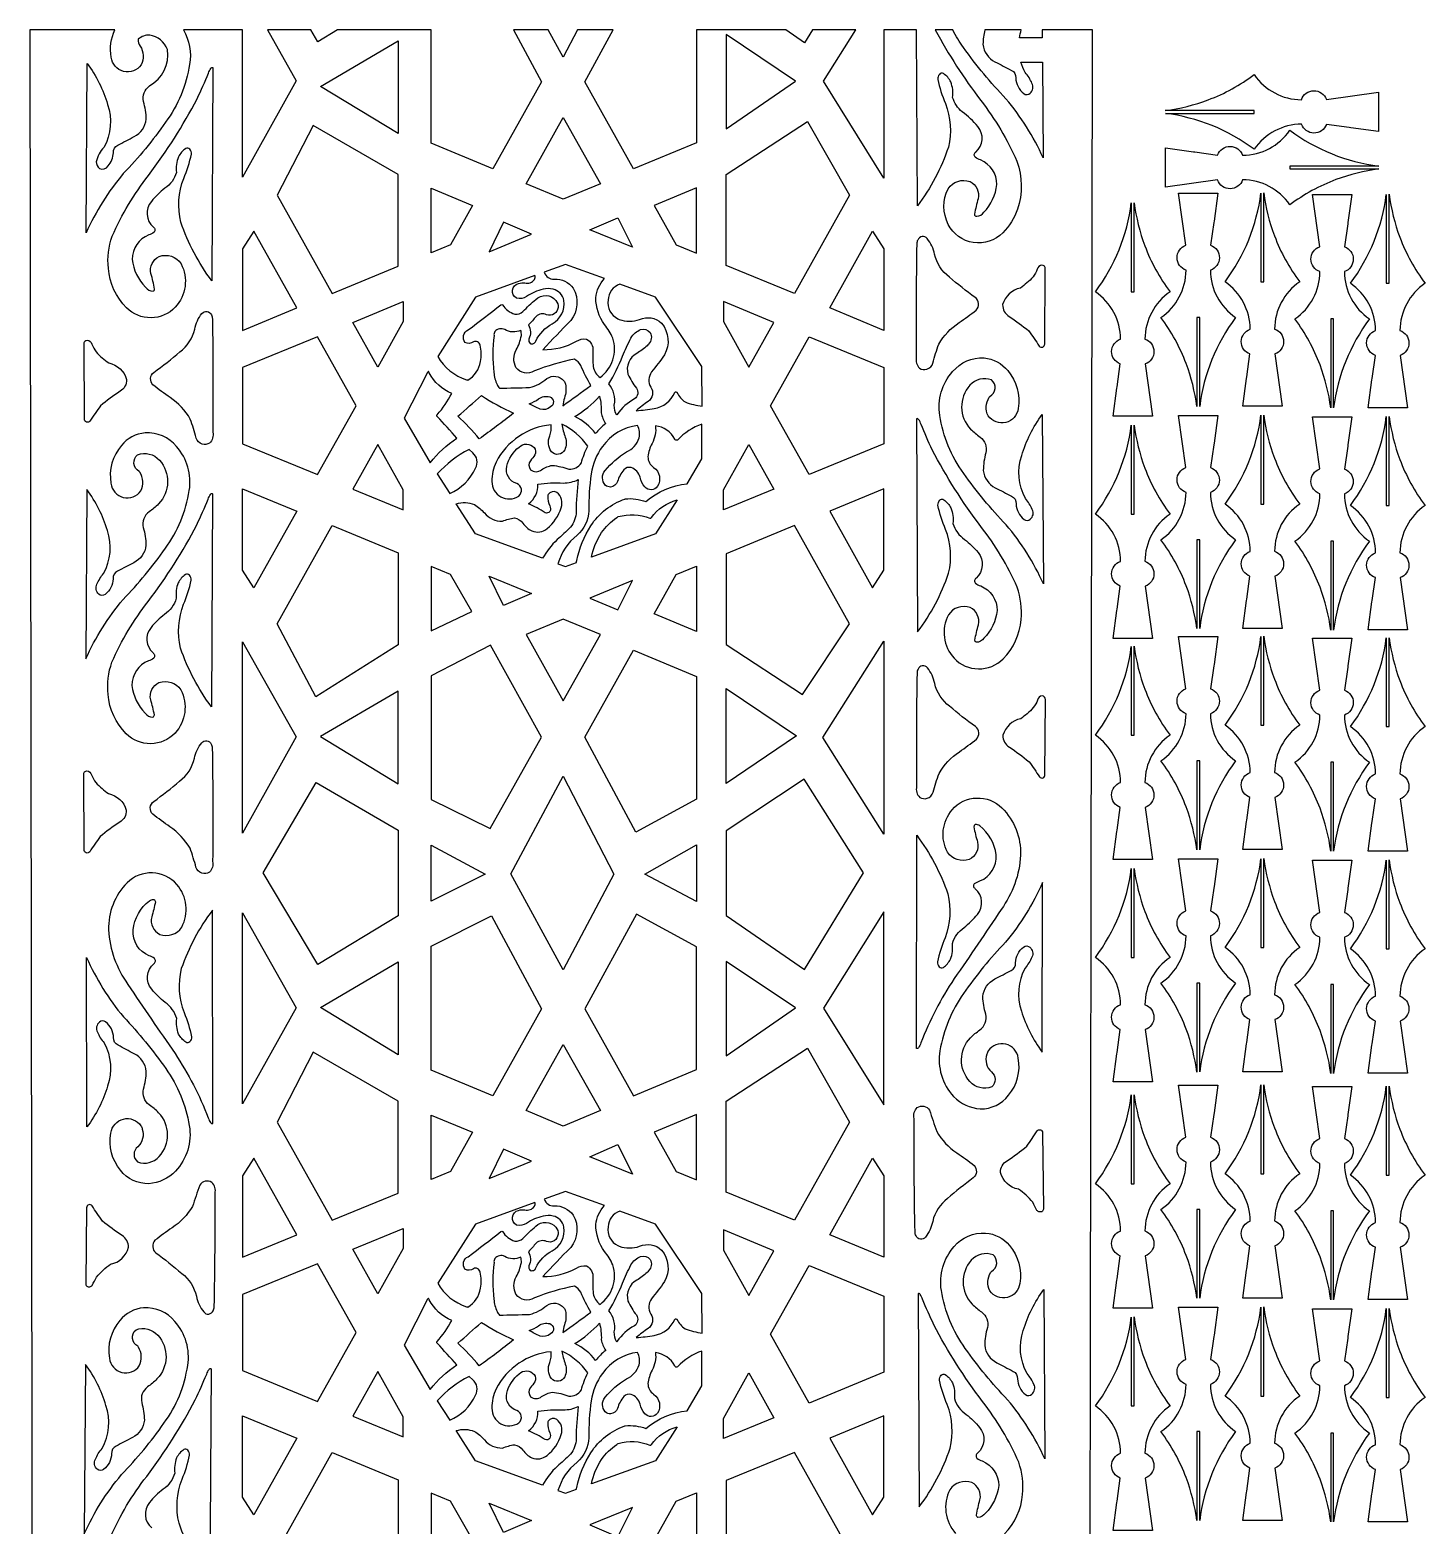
# Model space of a CAD drawing. Header units: millimetres. Extents: x 2169 to 3148, y 1440 to 3435.
# Drawn here: x 2169 to 3148, y 2385 to 3435 of the extents above; entities that cross this region are included whole.
import ezdxf

# ---------------------------------------------------------------- set-up
doc = ezdxf.new("R2010")
doc.units = ezdxf.units.MM
doc.layers.add('Default', color=70, linetype='Continuous')

msp = doc.modelspace()

# ---------------------------------------------------------------- linework, layer by layer
at = {"layer": 'Default'}
for points in [[(2911.7, 1440.6), (2914.8, 3434.6), (2879.5, 3434.6), (2879.5, 3429), (2863.5, 3429, -0.038137), (2864.8, 3434.6), (2839.2, 3434.6, 0.051937), (2837.9, 3424.5, 0.255589), (2846.3, 3412.2, -0.006267), (2857.8, 3406.2, -0.333186), (2860.9, 3400.9, 0.216277), (2866.5, 3389.9, 0.361529), (2871, 3390.2, 0.353881), (2872.3, 3397.1, 0.082113), (2867.5, 3404.7, -0.052415), (2864.5, 3412), (2879.7, 3412), (2880.1, 3344.8, 0.068438), (2854, 3386.3, -0.038835), (2824.2, 3422.3, -0.038616), (2816.7, 3434.6), (2804.4, 3434.6, 0.038568), (2836.3, 3385.1, -0.062275), (2861.7, 3342.4, -0.167594), (2862.1, 3308.7, -0.105267), (2851.8, 3292.1, -0.510988), (2813.5, 3298.1, -0.238502), (2813.4, 3323.1, -0.341045), (2828.8, 3328.2, -0.350829), (2834.5, 3316.1, 0.027776), (2832, 3305.3, 0.583583), (2833.6, 3303.8, 0.222763), (2838.4, 3306.6, 0.166916), (2847.7, 3326, 0.30209), (2836.2, 3343.3, -0.077861), (2832.4, 3345.2, -0.433271), (2832.8, 3348.8, 0.410266), (2834.3, 3366.8, 0.064395), (2823.4, 3377, -0.154489), (2816.6, 3387.2, 0.124595), (2815.3, 3398.1, 0.126453), (2810.2, 3403.9, 0.346809), (2807.3, 3403.4, 0.189517), (2806.2, 3399.9, 0.051417), (2811.5, 3383, -0.152063), (2813.6, 3352.2, -0.07905), (2791.9, 3311), (2791.2, 3434.6), (2768.4, 3434.6), (2768.4, 3330.6), (2725.9, 3398.5), (2748.6, 3434.6), (2718.2, 3434.6), (2712.7, 3425.5), (2699.6, 3434.6), (2636.8, 3434.6), (2636.8, 3355.4), (2592.7, 3337.1), (2558.5, 3398.1), (2578.4, 3434.6), (2553.4, 3434.6), (2543.3, 3415.4), (2532.8, 3434.6), (2508.4, 3434.6), (2528.1, 3398.1), (2493.9, 3337.1), (2450.6, 3355.1), (2450.6, 3434.6), (2384.9, 3434.6), (2371.1, 3426.2), (2366, 3434.6), (2335.6, 3434.6), (2355.8, 3398.8), (2318.2, 3331.2), (2318.2, 3434.6), (2276.7, 3434.6, -0.176148), (2281, 3410.4, -0.121623), (2264.2, 3369.8, -0.038835), (2234.5, 3333.7, 0.068438), (2208.4, 3292.2), (2209.1, 3411.1, -0.086345), (2223.5, 3382.3, -0.208904), (2220.9, 3352.1, 0.147121), (2215.5, 3342.1, 0.237521), (2217.8, 3337.3, 0.396914), (2223.8, 3339.1, 0.17825), (2227.5, 3348.4, -0.333186), (2230.7, 3353.6, -0.006267), (2242.1, 3359.7, 0.255589), (2250.6, 3371.9, 0.063831), (2248.7, 3384.3, -0.299751), (2252.8, 3395.3, 0.312236), (2265.5, 3420.8, 0.261703), (2253, 3431, 0.196462), (2245, 3428, 0.23928), (2246.3, 3423.2, -0.265065), (2247, 3410.1, -0.690477), (2226, 3415.4, -0.1573), (2228.6, 3434.6), (2168.9, 3434.6), (2171.8, 1440.6)], [(2853, 2378.8, 0.174326), (2865.7, 2406.5, 0.109576), (2863, 2429.1, 0.062275), (2837.5, 2471.8, -0.041735), (2803.4, 2525.6, -0.014891), (2795.5, 2543.5, 0.086617), (2793.8, 2546.9, 0.424926), (2792.3, 2547.4), (2793.1, 2397.7, 0.07905), (2814.8, 2438.9, 0.152063), (2812.8, 2469.7, -0.051417), (2807.4, 2486.7, -0.189517), (2808.6, 2490.2, -0.346809), (2811.4, 2490.6, -0.126453), (2816.5, 2484.8, -0.124595), (2817.8, 2473.9, 0.172423), (2826.1, 2462.7, -0.054769), (2835.5, 2453.5, -0.410266), (2834.1, 2435.5, 0.433271), (2833.6, 2431.9, 0.077861), (2837.4, 2430, -0.30209), (2849, 2412.8, -0.166916), (2839.6, 2393.3, -0.240467), (2834.3, 2390.4, -0.249398), (2833.3, 2392, -0.027776), (2835.8, 2402.8, 0.350829), (2830, 2414.9, 0.341045), (2814.7, 2409.8, 0.314169), (2818.7, 2379.2, 0.418503)], [(2225.4, 2376.5, -0.062275), (2250.9, 2419.2, 0.041735), (2285, 2473, 0.014891), (2293, 2490.9, -0.086617), (2294.7, 2494.3, -0.424926), (2296.1, 2494.8), (2295.3, 2345.2, -0.07905), (2273.6, 2386.3, -0.152063), (2275.7, 2417.2, 0.051417), (2281, 2434.1, 0.189517), (2279.8, 2437.6, 0.346809), (2277, 2438, 0.126453), (2271.9, 2432.2, 0.124595), (2270.6, 2421.4, -0.172423), (2262.4, 2410.1, 0.054769), (2252.9, 2400.9, 0.410266), (2254.4, 2383, -0.433271)]]:
    msp.add_lwpolyline(points, format="xyb", dxfattribs=at)
for points in [[(2427.5, 3426.9), (2427.5, 3361.8), (2372.9, 3394.9)], [(2657.6, 3431.4), (2657.6, 3365.1), (2706.4, 3398.6)], [(2543.3, 3315.8), (2517.2, 3326.6), (2543.3, 3373), (2569.4, 3326.6)], [(2657.6, 3269.3), (2657.6, 3333.1), (2714.7, 3370.4), (2744.2, 3318.6), (2705.6, 3249.6)], [(2427.5, 3333.2), (2367.8, 3367.6), (2342.4, 3318.6), (2381.1, 3249.6), (2427.5, 3268.7)], [(2450.6, 3278.2), (2450.6, 3323.5), (2479.6, 3311.4), (2464.1, 3283.8)], [(2636.8, 3323.8), (2607.1, 3311.4), (2622.5, 3283.8), (2636.8, 3277.9)], [(2501.3, 3299.6), (2491.3, 3278.9), (2521.1, 3291.1)], [(2581.7, 3302.7), (2591.8, 3282.1), (2561.9, 3294.3)], [(2318.2, 3280.9), (2318.2, 3223.7), (2356.4, 3239.4), (2326.2, 3293.2)], [(2768.4, 3280.9), (2768.4, 3223.7), (2730.3, 3239.4), (2760.4, 3293.2)], [(2430.9, 3229.8), (2413.1, 3197.9), (2395.5, 3229.3), (2430.9, 3243.9)], [(2655.7, 3229.8), (2673.6, 3197.9), (2691.2, 3229.3), (2655.7, 3243.9)], [(2318.2, 3170.7), (2318.2, 3144), (2370.7, 3122.4), (2397.9, 3170.7), (2370.7, 3219.1), (2318.2, 3197.5)], [(2768.4, 3170.7), (2768.4, 3144), (2715.9, 3122.4), (2688.8, 3170.7), (2715.9, 3219.1), (2768.4, 3197.5)], [(2430.9, 3111.7), (2413.1, 3143.6), (2395.5, 3112.2), (2430.9, 3097.6)], [(2655.7, 3111.7), (2673.6, 3143.6), (2691.2, 3112.2), (2655.7, 3097.6)], [(2318.2, 3055.3), (2318.2, 3112.5), (2356.4, 3096.8), (2326.2, 3042.9)], [(2768.4, 3055.3), (2768.4, 3112.5), (2730.3, 3096.8), (2760.4, 3042.9)], [(2427.5, 3067.5), (2427.5, 3002.9), (2369.6, 2966.5), (2342.4, 3017.6), (2381.1, 3086.6)], [(2657.6, 3066.8), (2657.6, 3003.1), (2711.2, 2968.1), (2744.2, 3017.6), (2705.6, 3086.6)], [(2450.6, 3057.9), (2450.6, 3012.7), (2479.2, 3026.3), (2464.1, 3052.4)], [(2636.8, 3058.2), (2636.8, 3012.4), (2607.1, 3024.7), (2622.5, 3052.4)], [(2501.3, 3030.5), (2491.3, 3051.2), (2521.1, 3038.9)], [(2581.7, 3027.4), (2591.8, 3048), (2561.9, 3035.8)], [(2543.3, 3020.9), (2517.2, 3010.1), (2543.3, 2963.6), (2569.4, 3010.1)], [(2355.8, 2938.3), (2318.2, 2870.8), (2318.2, 3005)], [(2450.6, 2981.2), (2450.6, 2894.3), (2492.1, 2873.9), (2528.1, 2938.1), (2492.3, 3002.8)], [(2725.5, 2937.9), (2768.4, 3005.6), (2768.4, 2870.1)], [(2636.8, 2980.8), (2636.8, 2894.5), (2594.2, 2871.4), (2558.5, 2938.1), (2592.7, 2999.1)], [(2427.5, 2970.5), (2372.9, 2938.5), (2427.5, 2905.4)], [(2657.6, 2972.2), (2706.9, 2939), (2657.6, 2905.7)], [(2506.4, 2842.2), (2543.3, 2910.7), (2578.8, 2841.9), (2543.3, 2774.8)], [(2657.6, 2872.3), (2657.6, 2812.9), (2712.7, 2774.9), (2754.1, 2842.8), (2712.4, 2908.6)], [(2427.5, 2872.8), (2427.5, 2812.7), (2371.1, 2778.6), (2332.6, 2842.8), (2369.9, 2906.4)], [(2450.6, 2862.4), (2488.5, 2842), (2450.6, 2823)], [(2636.8, 2862.6), (2636.8, 2822.7), (2600.5, 2842)], [(2355.8, 2748.1), (2318.2, 2680.6), (2318.2, 2814.8)], [(2636.8, 2791), (2594.6, 2813.8), (2558.5, 2747.4), (2592.7, 2686.4), (2636.8, 2704.7)], [(2725.9, 2747.8), (2768.4, 2679.9), (2768.4, 2815.4)], [(2450.6, 2791.3), (2492.9, 2812.8), (2528.1, 2747.5), (2493.9, 2686.4), (2450.6, 2704.4)], [(2427.5, 2780.3), (2427.5, 2715.2), (2372.9, 2748.3)], [(2657.6, 2780.7), (2657.6, 2714.5), (2706.4, 2748)], [(2543.3, 2665.1), (2517.2, 2676), (2543.3, 2722.4), (2569.4, 2676)], [(2657.6, 2618.7), (2657.6, 2682.5), (2714.7, 2719.8), (2744.2, 2667.9), (2705.6, 2599)], [(2427.5, 2682.6), (2367.8, 2717), (2342.4, 2667.9), (2381.1, 2599), (2427.5, 2618)], [(2450.6, 2627.6), (2450.6, 2672.8), (2479.6, 2660.8), (2464.1, 2633.2)], [(2636.8, 2673.2), (2607.1, 2660.8), (2622.5, 2633.2), (2636.8, 2627.3)], [(2501.3, 2648.9), (2491.3, 2628.3), (2521.1, 2640.5)], [(2581.7, 2652.1), (2591.8, 2631.4), (2561.9, 2643.6)], [(2318.2, 2630.2), (2318.2, 2573), (2356.4, 2588.8), (2326.2, 2642.6)], [(2768.4, 2630.2), (2768.4, 2573), (2730.3, 2588.8), (2760.4, 2642.6)], [(2430.9, 2579.2), (2413.1, 2547.3), (2395.5, 2578.7), (2430.9, 2593.3)], [(2655.7, 2578.1), (2673.6, 2546.2), (2691.2, 2577.6), (2655.7, 2592.2)], [(2318.2, 2520.1), (2318.2, 2493.4), (2370.7, 2471.7), (2397.9, 2520.1), (2370.7, 2568.4), (2318.2, 2546.8)], [(2768.4, 2519), (2768.4, 2492.3), (2715.9, 2470.6), (2688.8, 2519), (2715.9, 2567.3), (2768.4, 2545.7)], [(2430.9, 2461), (2413.1, 2492.9), (2395.5, 2461.5), (2430.9, 2446.9)], [(2655.7, 2459.9), (2673.6, 2491.8), (2691.2, 2460.4), (2655.7, 2445.8)], [(2318.2, 2404.7), (2318.2, 2461.8), (2356.4, 2446.1), (2326.2, 2392.3)], [(2768.4, 2404.7), (2768.4, 2461.8), (2730.3, 2446.1), (2760.4, 2392.3)], [(2427.5, 2416.8), (2427.5, 2352.3), (2369.6, 2315.8), (2342.4, 2367), (2381.1, 2435.9)], [(2657.6, 2416.2), (2657.6, 2352.5), (2711.2, 2317.5), (2744.2, 2367), (2705.6, 2435.9)], [(2450.6, 2407.3), (2450.6, 2362.1), (2479.2, 2375.6), (2464.1, 2401.7)], [(2636.8, 2407.6), (2636.8, 2361.7), (2607.1, 2374.1), (2622.5, 2401.7)], [(2501.3, 2379.9), (2491.3, 2400.5), (2521.1, 2388.3)], [(2581.7, 2376.7), (2591.8, 2397.4), (2561.9, 2385.2)]]:
    msp.add_lwpolyline(points, close=True, dxfattribs=at)
for points in [[(2273.2, 3345.5, 0.124595), (2271.8, 3334.6, -0.172423), (2263.6, 3323.4, 0.054769), (2254.2, 3314.2, 0.410266), (2255.6, 3296.2, -0.433271), (2256.1, 3292.6, -0.077861), (2252.3, 3290.7, 0.30209), (2240.7, 3273.5, 0.166916), (2250.1, 3254, 0.240467), (2255.4, 3251.1, 0.249398), (2256.4, 3252.7, 0.027776), (2253.9, 3263.5, -0.350829), (2259.7, 3275.6, -0.341045), (2275, 3270.5, -0.314169), (2271, 3239.9, -0.418503), (2236.7, 3239.5, -0.174326), (2224, 3267.2, -0.109576), (2226.7, 3289.8, -0.062275), (2252.2, 3332.5, 0.041735), (2286.3, 3386.3, 0.014891), (2294.2, 3404.2, -0.086617), (2295.9, 3407.6, -0.424926), (2297.4, 3408.1), (2296.6, 3258.5, -0.07905), (2274.9, 3299.6, -0.152063), (2276.9, 3330.4, 0.051417), (2282.3, 3347.4, 0.189517), (2281.1, 3350.9, 0.346809), (2278.3, 3351.3, 0.126453)], [(2965.8, 3378, 0.056763), (2996, 3385.5, 0.069714), (3028.3, 3403.2, 0.247243), (3061.4, 3385.6, -0.716421), (3078.9, 3385.7), (3115.6, 3390.9), (3115.6, 3363.2), (3096, 3365.9), (3095, 3366), (3078.9, 3368.3, -0.706462), (3061.5, 3368.4, 0.248623), (3028.3, 3350.8, 0.128873), (2965.9, 3376), (3028.3, 3376), (3028.3, 3378), (2965.8, 3378)], [(3115.7, 3337, 0.056763), (3085.6, 3329.5, 0.069714), (3053.3, 3311.8, 0.247243), (3020.1, 3329.4, -0.716421), (3002.6, 3329.3), (2966, 3324.1), (2966, 3351.8), (2985.6, 3349.1), (2986.6, 3349), (3002.6, 3346.7, -0.706462), (3020.1, 3346.6, 0.248623), (3053.3, 3364.2, 0.128873), (3115.7, 3339), (3053.3, 3339), (3053.3, 3337), (3115.7, 3337)], [(2988, 3170.3, 0.056763), (2980.5, 3200.4, 0.069714), (2962.8, 3232.7, 0.247243), (2980.4, 3265.9, -0.716421), (2980.3, 3283.4), (2975.1, 3320), (3002.8, 3320), (3000.1, 3300.4), (3000, 3299.4), (2997.7, 3283.4, -0.706462), (2997.6, 3265.9, 0.248623), (3015.2, 3232.7, 0.128873), (2990, 3170.3), (2990, 3232.7), (2988, 3232.7), (2988, 3170.3)], [(3035, 3320.2, 0.056763), (3042.5, 3290, 0.069714), (3060.2, 3257.7, 0.247243), (3042.6, 3224.6, -0.716421), (3042.7, 3207.1), (3047.9, 3170.4), (3020.2, 3170.4), (3022.9, 3190), (3023, 3191), (3025.3, 3207.1, -0.706462), (3025.4, 3224.5, 0.248623), (3007.8, 3257.7, 0.128873), (3033, 3320.1), (3033, 3257.7), (3035, 3257.7), (3035, 3320.2)], [(3082, 3169.3, 0.056763), (3074.5, 3199.4, 0.069714), (3056.8, 3231.7, 0.247243), (3074.4, 3264.9, -0.716421), (3074.3, 3282.4), (3069.1, 3319), (3096.8, 3319), (3094.1, 3299.4), (3094, 3298.4), (3091.7, 3282.4, -0.706462), (3091.6, 3264.9, 0.248623), (3109.2, 3231.7, 0.128873), (3084, 3169.3), (3084, 3231.7), (3082, 3231.7), (3082, 3169.3)], [(3123, 3319.2, 0.056763), (3130.5, 3289, 0.069714), (3148.2, 3256.7, 0.247243), (3130.6, 3223.6, -0.716421), (3130.7, 3206.1), (3135.9, 3169.4), (3108.2, 3169.4), (3110.9, 3189), (3111, 3190), (3113.3, 3206.1, -0.706462), (3113.4, 3223.5, 0.248623), (3095.8, 3256.7, 0.128873), (3121, 3319.1), (3121, 3256.7), (3123, 3256.7), (3123, 3319.2)], [(2944, 3313.2, 0.056763), (2951.5, 3283, 0.069714), (2969.2, 3250.7, 0.247243), (2951.6, 3217.6, -0.716421), (2951.7, 3200.1), (2956.9, 3163.4), (2929.2, 3163.4), (2931.9, 3183), (2932, 3184), (2934.3, 3200.1, -0.706462), (2934.4, 3217.5, 0.248623), (2916.8, 3250.7, 0.128873), (2942, 3313.1), (2942, 3250.7), (2944, 3250.7), (2944, 3313.2)], [(2798.5, 3196.4, 0.24666), (2802.8, 3200.7, -0.027343), (2806.9, 3214, -0.115738), (2821.1, 3229.1, 0.015094), (2833.1, 3237.9, 0.448773), (2832.4, 3246.8, -0.020778), (2814.3, 3261.1, -0.175205), (2803.9, 3277.1, 0.124943), (2798.8, 3288.1, 0.5741), (2792.1, 3287.1, 0.122783), (2791.4, 3284.5, 0.006777), (2791.1, 3204.8, 0.263913), (2793.4, 3197.1, 0.217884)], [(2544.9, 3269.9), (2530, 3264.5, 0.374449), (2537, 3259.7, -0.256515), (2550.3, 3253.2, -0.308165), (2548.5, 3230.6, 0.007627), (2529, 3210.1, 0.130802), (2552.5, 3216, -0.19928), (2559.7, 3217.5, -0.307239), (2564.1, 3209.3, 0.042642), (2564.3, 3198.2, 0.180927), (2569.1, 3190.6, 0.319504), (2578.1, 3218.3, 0.054033), (2572.3, 3227.7, -0.166081), (2566.2, 3246.6, -0.169094), (2572.2, 3260)], [(2879.3, 3269.5, 0.312864), (2876, 3266.6, -0.139682), (2868.7, 3257, -0.018911), (2864.2, 3253.4, 0.280916), (2851.7, 3241.8, 0.274982), (2856.3, 3233.4, -0.025719), (2870, 3223.3, -0.01279), (2877.4, 3212.6, 0.748308), (2881.2, 3214.1), (2881.6, 3266.9, 0.399768)], [(2455.2, 3205.4, 0.191192), (2475.4, 3189, 0.005248), (2476.3, 3188.7, 0.227781), (2485.2, 3201.8, 0.101613), (2484.9, 3213.3, 0.518279), (2480.3, 3215.6, -0.289941), (2474.3, 3215.2, -0.471569), (2476.6, 3224, 0.003928), (2499.5, 3241.7, -0.388198), (2500.7, 3241.6, 0.184808), (2509.3, 3235.1, 0.215902), (2515, 3236.9, -0.027099), (2524, 3245.4, -0.434971), (2538.1, 3244.7, -0.432111), (2537, 3235.2, -0.239954), (2531.6, 3234.7, 0.305245), (2524.3, 3233.5, -0.004872), (2518.9, 3227.5, -0.247573), (2519.2, 3217.6, 0.257412), (2520, 3214.5, 0.440874), (2524.1, 3216.2, -0.161643), (2535.6, 3228.3, 0.313158), (2543.7, 3244.7, 0.315774), (2536.1, 3252.5, 0.132981), (2529.1, 3252.5, 0.098884), (2517.6, 3247.5, -0.214489), (2510.4, 3246.3, -0.680386), (2511.9, 3256.6, -0.12562), (2516.4, 3257, 0.329253), (2523, 3259.4, 0.195203), (2523.4, 3262.1), (2481.6, 3246.9)], [(2640.9, 3170.4), (2640.6, 3198.2), (2608.1, 3246.9), (2583.1, 3256, 0.320336), (2574.8, 3245, 0.331969), (2581.7, 3231.8, 0.014567), (2582.6, 3231.3, 0.163555), (2596.9, 3231.3, -0.301709), (2612.3, 3228.8, -0.313436), (2614.3, 3206.5, -0.020953), (2605.3, 3194.5, 0.307944), (2604.8, 3183.8, -0.400323), (2602.9, 3173.7, 0.039296), (2594.5, 3167.3, 0.02405), (2607.2, 3168.8, 0.259406), (2621.5, 3180.1, -0.587979), (2623.1, 3180.1, 0.111986), (2628.8, 3173.4, 0.056208)], [(2289.9, 3143.8, -0.24666), (2285.7, 3148.1, 0.027343), (2281.5, 3161.4, 0.115738), (2267.4, 3176.5, -0.015094), (2255.3, 3185.4, -0.448773), (2256, 3194.2, 0.020778), (2274.2, 3208.5, 0.175205), (2284.6, 3224.5, -0.124943), (2289.7, 3235.5, -0.5741), (2296.3, 3234.5, -0.122783), (2297, 3231.9, -0.006777), (2297.3, 3152.2, -0.263913), (2295, 3144.5, -0.217884)], [(2498.5, 3183.1, -0.002135), (2519.7, 3183.5, 0.11238), (2531.8, 3189.8, -0.396764), (2543.8, 3188.2, -0.112924), (2544.8, 3185.9, -0.144638), (2544.1, 3176.2, 0.024127), (2542.9, 3170.8, 0.008608), (2562.6, 3185, -0.040978), (2555.7, 3199, 0.119194), (2551.1, 3203.5, 0.043721), (2523, 3195.2, -0.406382), (2510.1, 3197.6, -0.254662), (2510.3, 3209.9, 0.074005), (2513.9, 3220, 0.078937), (2513.5, 3223.7, -0.239674), (2502.2, 3224.2, 0.346212), (2495.3, 3222.8, 0.166462), (2494.7, 3220, 0.060766), (2494.6, 3194.1, 0.090993), (2496.9, 3185.6), (2496.9, 3185.6, 0.070578)], [(2575.2, 3186.1, 0.054461), (2584.8, 3205.5, -0.017492), (2590.8, 3218.3, -0.170857), (2597.6, 3224.2, -0.30963), (2604.3, 3222.1, -0.325592), (2603.2, 3214.1, -0.038721), (2602.2, 3212.9, -0.044167), (2594.9, 3207.5, 0.353711), (2588.7, 3192.9, 0.066387), (2594.6, 3183.2, -0.411746), (2593.3, 3175.5, 0.121544), (2581.2, 3164.7), (2581.2, 3164.7), (2580.9, 3164.1, -0.143735), (2579.1, 3171.2, 0.23007)], [(2209.1, 3216.9, -0.312864), (2212.4, 3214, 0.139682), (2219.7, 3204.4, 0.018911), (2224.3, 3200.8, -0.280916), (2236.8, 3189.2, -0.274982), (2232.2, 3180.9, 0.025719), (2218.4, 3170.7, 0.01279), (2211.1, 3160, -0.748308), (2207.2, 3161.5), (2206.9, 3214.3, -0.399768)], [(2871.1, 3091.1, 0.353881), (2872.5, 3098, 0.082113), (2867.7, 3105.6, -0.208904), (2865.1, 3135.8, -0.086345), (2879.5, 3164.6), (2880.3, 3045.8, 0.068438), (2854.2, 3087.2, -0.038835), (2824.4, 3123.3, -0.121623), (2807.6, 3163.9, -0.22635), (2816.6, 3194.7, -0.242341), (2838.7, 3204.3, -0.208918), (2855.3, 3195.4, -0.224816), (2862.6, 3168.9, -0.688915), (2841.6, 3163.6, -0.265065), (2842.3, 3176.7, -0.015041), (2842.8, 3177.3, 0.529776), (2843.9, 3188.9, 0.308634), (2828.7, 3185.1, 0.394552), (2829.2, 3154.4, 0.040002), (2835.9, 3148.8, -0.299751), (2839.9, 3137.8, 0.063831), (2838.1, 3125.4, 0.255589), (2846.5, 3113.2, -0.006267), (2857.9, 3107.2, -0.333186), (2861.1, 3101.9, 0.216277), (2866.7, 3090.9, 0.361529)], [(2448.6, 3195.1), (2448.1, 3194.2), (2431.6, 3162), (2449.9, 3130.8, -0.07883), (2468.6, 3148, 0.009925), (2454.8, 3163.2, -0.426734), (2454.8, 3164.5, 0.065646), (2465, 3179.4, -0.17501), (2449.2, 3193.8), (2449.2, 3193.8, -0.010745)], [(2508.4, 3165.6, -0.015325), (2484.3, 3147.5, 0.04614), (2469.2, 3163.4, 0.005713), (2485.9, 3177.9, 0.038778)], [(2519.4, 3172.2, 0.082143), (2526, 3175.6, -0.235479), (2533.8, 3177, -0.640175), (2534.4, 3169.9, -0.234123), (2527, 3168.3, -0.021157)], [(2566, 3151.2, 0.129064), (2551.3, 3163.1, 0.074171), (2568.7, 3177.4, -0.070702), (2570, 3165.9, 0.113861), (2573.1, 3158.2, 0.063971), (2566, 3151.3), (2566, 3151.3)], [(2815.4, 3099, -0.124595), (2816.8, 3088.2, 0.172423), (2825, 3076.9, -0.054769), (2834.4, 3067.8, -0.410266), (2833, 3049.8, 0.433271), (2832.6, 3046.1, 0.077861), (2836.3, 3044.3, -0.30209), (2847.9, 3027, -0.166916), (2838.5, 3007.5, -0.240467), (2833.2, 3004.7, -0.249398), (2832.2, 3006.2, -0.027776), (2834.7, 3017, 0.350829), (2828.9, 3029.1, 0.341045), (2813.6, 3024, 0.314169), (2817.6, 2993.5, 0.418503), (2852, 2993, 0.174326), (2864.7, 3020.7, 0.109576), (2861.9, 3043.3, 0.062275), (2836.4, 3086, -0.041735), (2802.3, 3139.8, -0.014891), (2794.4, 3157.7, 0.086617), (2792.7, 3161.1, 0.424926), (2791.2, 3161.6), (2792, 3012, 0.07905), (2813.8, 3053.2, 0.152063), (2811.7, 3084, -0.051417), (2806.3, 3100.9, -0.189517), (2807.5, 3104.4, -0.346809), (2810.4, 3104.8, -0.126453)], [(2988, 3014.3, 0.056763), (2980.5, 3044.4, 0.069714), (2962.8, 3076.7, 0.247243), (2980.4, 3109.9, -0.716421), (2980.3, 3127.4), (2975.1, 3164), (3002.8, 3164), (3000.1, 3144.4), (3000, 3143.4), (2997.7, 3127.3, -0.706462), (2997.6, 3109.9, 0.248623), (3015.2, 3076.7, 0.128873), (2990, 3014.3), (2990, 3076.7), (2988, 3076.7), (2988, 3014.3)], [(3035, 3164.2, 0.056763), (3042.5, 3134, 0.069714), (3060.2, 3101.7, 0.247243), (3042.6, 3068.6, -0.716421), (3042.7, 3051.1), (3047.9, 3014.4), (3020.2, 3014.4), (3022.9, 3034), (3023, 3035), (3025.3, 3051.1, -0.706462), (3025.4, 3068.5, 0.248623), (3007.8, 3101.7, 0.128873), (3033, 3164.1), (3033, 3101.7), (3035, 3101.7), (3035, 3164.2)], [(3082, 3013.3, 0.056763), (3074.5, 3043.4, 0.069714), (3056.8, 3075.7, 0.247243), (3074.4, 3108.9, -0.716421), (3074.3, 3126.4), (3069.1, 3163), (3096.8, 3163), (3094.1, 3143.4), (3094, 3142.4), (3091.7, 3126.3, -0.706462), (3091.6, 3108.9, 0.248623), (3109.2, 3075.7, 0.128873), (3084, 3013.3), (3084, 3075.7), (3082, 3075.7), (3082, 3013.3)], [(3123, 3163.2, 0.056763), (3130.5, 3133, 0.069714), (3148.2, 3100.7, 0.247243), (3130.6, 3067.6, -0.716421), (3130.7, 3050.1), (3135.9, 3013.4), (3108.2, 3013.4), (3110.9, 3033), (3111, 3034), (3113.3, 3050.1, -0.706462), (3113.4, 3067.5, 0.248623), (3095.8, 3100.7, 0.128873), (3121, 3163.1), (3121, 3100.7), (3123, 3100.7), (3123, 3163.2)], [(2217.3, 3038.5, -0.353881), (2216, 3045.4, -0.082113), (2220.7, 3053, 0.208904), (2223.3, 3083.2, 0.086345), (2208.9, 3112), (2208.2, 2993.2, -0.068438), (2234.3, 3034.7, 0.038835), (2264, 3070.7, 0.121623), (2280.8, 3111.3, 0.22635), (2271.8, 3142.1, 0.242341), (2249.8, 3151.7, 0.208918), (2233.2, 3142.8, 0.224816), (2225.8, 3116.3, 0.688915), (2246.8, 3111, 0.265065), (2246.1, 3124.1, 0.015041), (2245.6, 3124.7, -0.529776), (2244.5, 3136.4, -0.308634), (2259.8, 3132.6, -0.394552), (2259.2, 3101.8, -0.040002), (2252.6, 3096.3, 0.299751), (2248.5, 3085.2, -0.063831), (2250.4, 3072.8, -0.255589), (2241.9, 3060.6, 0.006267), (2230.5, 3054.6, 0.333186), (2227.4, 3049.3, -0.216277), (2221.7, 3038.3, -0.361529)], [(2560.5, 3142.4, 0.119776), (2542.4, 3157.8, 0.045698), (2544.7, 3148.6, -0.192011), (2544.3, 3139.7, -0.524316), (2535, 3138.5, -0.261481), (2533.8, 3149.7, 0.130982), (2534.7, 3157.4, 0.254858), (2496.2, 3131.2, 0.110118), (2493.2, 3117.7, 0.610354), (2512.1, 3107.4, 0.572121), (2510.7, 3116.1, -0.391735), (2503.6, 3128.3, -0.157271), (2512.3, 3141.8, -0.427734), (2522.9, 3141.4, -0.320865), (2523.3, 3136.3, -0.060779), (2520.2, 3132.2, 0.322721), (2520.3, 3125.8), (2520.3, 3125.8, 0.355403), (2528.1, 3125.8, -0.113621), (2535.7, 3128.9, -0.056422), (2547.2, 3126.3, 0.27598), (2556, 3130.6, -0.051473)], [(2630.3, 3115.9), (2640.5, 3133.4), (2640.6, 3157.8, 0.125472), (2623.5, 3146.7, -0.534392), (2621.7, 3147.4, 0.235946), (2608, 3156.7, -0.161189), (2605.6, 3144.3, 0.093652), (2602.7, 3135, 0.24212), (2606.7, 3127.5, -0.407968), (2609.4, 3114.2, -0.48972), (2600.6, 3113.8, -0.137177), (2597.2, 3120.6, 0.259964), (2590.9, 3127.3, 0.294367), (2585.8, 3125.8, 0.115694), (2581.4, 3117.5, -0.260914), (2576.4, 3113.7, -0.193615), (2572.8, 3115, -0.35846), (2572.6, 3125.4, -0.078424), (2587.6, 3138.3, 0.227439), (2596.5, 3148.2, 0.180437), (2595.5, 3156.9, 0.218334), (2570.8, 3142.1, 0.128012), (2562.9, 3122.9, 0.039134), (2561.3, 3097, -0.192198), (2553, 3079.8, 0.160372), (2539.6, 3059.8), (2544.9, 3057.9), (2552.7, 3060.8, -0.083565), (2552.8, 3062.1, -0.090015), (2562.6, 3086.5, -0.164998), (2586.6, 3105.3, -0.062986), (2586.8, 3105.4, -0.112581), (2601.3, 3103.5, -0.157496)], [(2944, 3157.2, 0.056763), (2951.5, 3127, 0.069714), (2969.2, 3094.7, 0.247243), (2951.6, 3061.6, -0.716421), (2951.7, 3044.1), (2956.9, 3007.4), (2929.2, 3007.4), (2931.9, 3027), (2932, 3028), (2934.3, 3044.1, -0.706462), (2934.4, 3061.5, 0.248623), (2916.8, 3094.7, 0.128873), (2942, 3157.1), (2942, 3094.7), (2944, 3094.7), (2944, 3157.2)], [(2454.9, 3122.9), (2463.6, 3109.2, 0.190755), (2481.7, 3127, 0.360966), (2479.8, 3137.7), (2477.2, 3140, 0.094875)], [(2525.5, 3115.6, -0.055124), (2543.4, 3116.5, 0.108731), (2553.8, 3118.9, 0.025779), (2552.3, 3096.4, -0.178289), (2548.3, 3085.5), (2548.3, 3085.5, -0.035364), (2539, 3076.8, 0.078847), (2528.8, 3063.7), (2481.6, 3080.9), (2468.2, 3102, -0.17089), (2480.9, 3101.4, -0.07806), (2487.9, 3095.5, 0.234516), (2500.6, 3089.8, -0.056939), (2509.1, 3092, -0.1886), (2514.9, 3088.3, 0.121245), (2521.2, 3082.9, 0.281187), (2531.9, 3084.6, 0.151531), (2541.8, 3099.2, 0.331289), (2538.7, 3109.9, 0.401515), (2532.7, 3108.5, 0.107941), (2532.4, 3107.4, 0.119899), (2533.8, 3100.5, -0.230232), (2533.9, 3096.5, -0.337465), (2530.5, 3095.7, 0.046703), (2519, 3101.9, 0.244621)], [(2273, 3046.4, 0.124595), (2271.7, 3035.6, -0.172423), (2263.4, 3024.3, 0.054769), (2254, 3015.2, 0.410266), (2255.4, 2997.2, -0.433271), (2255.9, 2993.5, -0.077861), (2252.1, 2991.7, 0.30209), (2240.5, 2974.4, 0.166916), (2249.9, 2954.9, 0.240467), (2255.2, 2952.1, 0.249398), (2256.3, 2953.7, 0.027776), (2253.7, 2964.4, -0.350829), (2259.5, 2976.5, -0.341045), (2274.8, 2971.4, -0.314169), (2270.8, 2940.9, -0.418503), (2236.5, 2940.5, -0.174326), (2223.8, 2968.1, -0.109576), (2226.5, 2990.8, -0.062275), (2252, 3033.4, 0.041735), (2286.1, 3087.2, 0.014891), (2294, 3105.2, -0.086617), (2295.7, 3108.5, -0.424926), (2297.2, 3109), (2296.4, 2959.4, -0.07905), (2274.7, 3000.6, -0.152063), (2276.8, 3031.4, 0.051417), (2282.1, 3048.3, 0.189517), (2280.9, 3051.8, 0.346809), (2278.1, 3052.2, 0.126453)], [(2605.2, 3092.3, -0.172507), (2623.2, 3104.6), (2608.1, 3080.9), (2563, 3064.5, -0.094164), (2570.2, 3081.7), (2570.2, 3081.7, -0.087436), (2580.8, 3092.2), (2580.8, 3092.2, -0.071711), (2581.9, 3092.9, -0.166182), (2604.1, 3091.8, 0.382931)], [(2944, 3001.9, 0.056763), (2951.5, 2971.8, 0.069714), (2969.2, 2939.5, 0.247243), (2951.6, 2906.3, -0.716421), (2951.7, 2888.8), (2956.9, 2852.2), (2929.2, 2852.2), (2931.9, 2871.8), (2932, 2872.8), (2934.3, 2888.8, -0.706462), (2934.4, 2906.3, 0.248623), (2916.8, 2939.5, 0.128873), (2942, 3001.8), (2942, 2939.5), (2944, 2939.5), (2944, 3001.9)], [(2988, 2859, 0.056763), (2980.5, 2889.2, 0.069714), (2962.8, 2921.5, 0.247243), (2980.4, 2954.6, -0.716421), (2980.3, 2972.1), (2975.1, 3008.7), (3002.8, 3008.7), (3000.1, 2989.2), (3000, 2988.2), (2997.7, 2972.1, -0.706462), (2997.6, 2954.6, 0.248623), (3015.2, 2921.5, 0.128873), (2990, 2859.1), (2990, 2921.5), (2988, 2921.5), (2988, 2859)], [(3035, 3008.9, 0.056763), (3042.5, 2978.8, 0.069714), (3060.2, 2946.5, 0.247243), (3042.6, 2913.3, -0.716421), (3042.7, 2895.8), (3047.9, 2859.2), (3020.2, 2859.2), (3022.9, 2878.8), (3023, 2879.8), (3025.3, 2895.8, -0.706462), (3025.4, 2913.3, 0.248623), (3007.8, 2946.5, 0.128873), (3033, 3008.8), (3033, 2946.5), (3035, 2946.5), (3035, 3008.9)], [(3082, 2858, 0.056763), (3074.5, 2888.2, 0.069714), (3056.8, 2920.5, 0.247243), (3074.4, 2953.6, -0.716421), (3074.3, 2971.1), (3069.1, 3007.7), (3096.8, 3007.7), (3094.1, 2988.2), (3094, 2987.2), (3091.7, 2971.1, -0.706462), (3091.6, 2953.6, 0.248623), (3109.2, 2920.5, 0.128873), (3084, 2858.1), (3084, 2920.5), (3082, 2920.5), (3082, 2858)], [(3123, 3007.9, 0.056763), (3130.5, 2977.8, 0.069714), (3148.2, 2945.5, 0.247243), (3130.6, 2912.3, -0.716421), (3130.7, 2894.8), (3135.9, 2858.2), (3108.2, 2858.2), (3110.9, 2877.8), (3111, 2878.8), (3113.3, 2894.8, -0.706462), (3113.4, 2912.3, 0.248623), (3095.8, 2945.5, 0.128873), (3121, 3007.8), (3121, 2945.5), (3123, 2945.5), (3123, 3007.9)], [(2798.7, 2895.2, 0.24666), (2802.9, 2899.4, -0.027343), (2807.1, 2912.7, -0.115738), (2821.3, 2927.8, 0.015094), (2833.3, 2936.7, 0.448773), (2832.6, 2945.5, -0.020778), (2814.5, 2959.8, -0.175205), (2804, 2975.8, 0.124943), (2798.9, 2986.8, 0.5741), (2792.3, 2985.8, 0.122783), (2791.6, 2983.3, 0.006777), (2791.3, 2903.5, 0.263913), (2793.6, 2895.8, 0.217884)], [(2879.5, 2967.1, 0.312864), (2876.2, 2964.2, -0.139682), (2868.9, 2954.6, -0.018911), (2864.4, 2951, 0.280916), (2851.9, 2939.5, 0.274982), (2856.5, 2931.1, -0.025719), (2870.2, 2920.9, -0.01279), (2877.6, 2910.2, 0.748308), (2881.4, 2911.7), (2881.7, 2964.6, 0.399768)], [(2289.7, 2842.6, -0.24666), (2285.5, 2846.8, 0.027343), (2281.3, 2860.1, 0.115738), (2267.2, 2875.2, -0.015094), (2255.1, 2884.1, -0.448773), (2255.8, 2893, 0.020778), (2274, 2907.2, 0.175205), (2284.4, 2923.3, -0.124943), (2289.5, 2934.2, -0.5741), (2296.1, 2933.2, -0.122783), (2296.9, 2930.7, -0.006777), (2297.2, 2850.9, -0.263913), (2294.9, 2843.3, -0.217884)], [(2209, 2914.5, -0.312864), (2212.2, 2911.6, 0.139682), (2219.6, 2902.1, 0.018911), (2224.1, 2898.5, -0.280916), (2236.6, 2886.9, -0.274982), (2232, 2878.5, 0.025719), (2218.2, 2868.3, 0.01279), (2210.9, 2857.6, -0.748308), (2207, 2859.2), (2206.7, 2912, -0.399768)], [(2815.1, 2782.3, 0.124348), (2816.4, 2793.2, -0.171984), (2824.6, 2804.5, 0.053003), (2834, 2813.7, 0.410921), (2832.5, 2831.7, -0.433717), (2832, 2835.3, -0.077739), (2835.8, 2837.2, 0.322399), (2847.1, 2855.5, 0.197218), (2835.6, 2875.9, 0.160321), (2832.5, 2876.8, 0.249131), (2831.5, 2875.2, 0.027786), (2834.1, 2864.4, -0.350097), (2828.3, 2852.3, -0.341491), (2813, 2857.3, -0.306802), (2816.3, 2887.2, -0.432338), (2851.2, 2888.5, -0.206013), (2864.3, 2855.3, -0.144673), (2850.7, 2817.2, -0.003386), (2817.7, 2768.6, 0.053849), (2794.3, 2723.5, -0.086443), (2792.6, 2720.1, -0.424748), (2791.2, 2719.6), (2791.4, 2869.2, -0.079206), (2813.2, 2828.2, -0.152055), (2811.3, 2797.3, 0.051326), (2806, 2780.4, 0.172307), (2807.2, 2776.9, 0.346332), (2810.1, 2776.5, 0.126385)], [(2944, 2845.9, 0.056763), (2951.5, 2815.8, 0.069714), (2969.2, 2783.5, 0.247243), (2951.6, 2750.3, -0.716421), (2951.7, 2732.8), (2956.9, 2696.2), (2929.2, 2696.2), (2931.9, 2715.8), (2932, 2716.8), (2934.3, 2732.8, -0.706462), (2934.4, 2750.3, 0.248623), (2916.8, 2783.5, 0.128873), (2942, 2845.8), (2942, 2783.5), (2944, 2783.5), (2944, 2845.9)], [(2988, 2703, 0.056763), (2980.5, 2733.2, 0.069714), (2962.8, 2765.5, 0.247243), (2980.4, 2798.6, -0.716421), (2980.3, 2816.1), (2975.1, 2852.7), (3002.8, 2852.7), (3000.1, 2833.2), (3000, 2832.2), (2997.7, 2816.1, -0.706462), (2997.6, 2798.6, 0.248623), (3015.2, 2765.5, 0.128873), (2990, 2703.1), (2990, 2765.5), (2988, 2765.5), (2988, 2703)], [(3035, 2852.9, 0.056763), (3042.5, 2822.8, 0.069714), (3060.2, 2790.5, 0.247243), (3042.6, 2757.3, -0.716421), (3042.7, 2739.8), (3047.9, 2703.2), (3020.2, 2703.2), (3022.9, 2722.8), (3023, 2723.8), (3025.3, 2739.8, -0.706462), (3025.4, 2757.3, 0.248623), (3007.8, 2790.5, 0.128873), (3033, 2852.8), (3033, 2790.5), (3035, 2790.5), (3035, 2852.9)], [(3082, 2702, 0.056763), (3074.5, 2732.2, 0.069714), (3056.8, 2764.5, 0.247243), (3074.4, 2797.6, -0.716421), (3074.3, 2815.1), (3069.1, 2851.7), (3096.8, 2851.7), (3094.1, 2832.2), (3094, 2831.2), (3091.7, 2815.1, -0.706462), (3091.6, 2797.6, 0.248623), (3109.2, 2764.5, 0.128873), (3084, 2702.1), (3084, 2764.5), (3082, 2764.5), (3082, 2702)], [(3123, 2851.9, 0.056763), (3130.5, 2821.8, 0.069714), (3148.2, 2789.5, 0.247243), (3130.6, 2756.3, -0.716421), (3130.7, 2738.8), (3135.9, 2702.2), (3108.2, 2702.2), (3110.9, 2721.8), (3111, 2722.8), (3113.3, 2738.8, -0.706462), (3113.4, 2756.3, 0.248623), (3095.8, 2789.5, 0.128873), (3121, 2851.8), (3121, 2789.5), (3123, 2789.5), (3123, 2851.9)], [(2273.3, 2729.7, -0.124348), (2272, 2740.6, 0.171984), (2263.8, 2751.9, -0.053003), (2254.4, 2761.1, -0.410921), (2256, 2779.1, 0.433717), (2256.4, 2782.8, 0.077739), (2252.7, 2784.6, -0.322399), (2241.3, 2802.9, -0.197218), (2252.8, 2823.3, -0.160321), (2255.9, 2824.2, -0.249131), (2257, 2822.6, -0.027786), (2254.4, 2811.9, 0.350097), (2260.1, 2799.7, 0.341491), (2275.5, 2804.7, 0.306802), (2272.1, 2834.7, 0.432338), (2237.2, 2835.9, 0.206013), (2224.2, 2802.8, 0.144673), (2237.7, 2764.6, 0.003386), (2270.8, 2716, -0.053849), (2294.1, 2670.9, 0.086443), (2295.8, 2667.5, 0.424748), (2297.3, 2667), (2297.1, 2816.6, 0.079206), (2275.2, 2775.6, 0.152055), (2277.1, 2744.8, -0.051326), (2282.4, 2727.8, -0.172307), (2281.2, 2724.3, -0.346332), (2278.4, 2723.9, -0.126385)], [(2870.8, 2790.6, -0.357202), (2872.2, 2783.7, -0.082144), (2867.4, 2776, 0.20864), (2864.9, 2745.8, 0.086484), (2879.5, 2717.1), (2879.7, 2836, -0.068295), (2853.8, 2794.3, 0.038709), (2824.2, 2758.1, 0.11336), (2807.7, 2718, 0.233622), (2817.3, 2685.9, 0.183691), (2836, 2677.2, 0.239584), (2855.8, 2686.7, 0.230445), (2862.6, 2712.8, 0.690603), (2841.6, 2717.9, 0.088334), (2840.6, 2715.5, 0.299533), (2843.8, 2703.1, -0.475634), (2844, 2692.6, -0.308512), (2828.7, 2696.3, -0.394499), (2829.1, 2727.1, -0.039778), (2835.7, 2732.6, 0.299111), (2839.8, 2743.7, -0.063872), (2837.8, 2756, -0.25494), (2846.2, 2768.4, 0.006297), (2857.7, 2774.4, 0.332396), (2860.8, 2779.7, -0.216468), (2866.3, 2790.8, -0.361667)], [(2217.7, 2738, 0.357202), (2216.3, 2731.1, 0.082144), (2221, 2723.5, -0.20864), (2223.5, 2693.2, -0.086484), (2209, 2664.6), (2208.7, 2783.4, 0.068295), (2234.6, 2741.7, -0.038709), (2264.3, 2705.5, -0.11336), (2280.8, 2665.4, -0.233622), (2271.1, 2633.4, -0.183691), (2252.4, 2624.6, -0.239584), (2232.6, 2634.1, -0.230445), (2225.8, 2660.2, -0.690603), (2246.9, 2665.3, -0.088334), (2247.8, 2662.9, -0.299533), (2244.6, 2650.6, 0.475634), (2244.5, 2640, 0.308512), (2259.7, 2643.7, 0.394499), (2259.3, 2674.5, 0.039778), (2252.7, 2680, -0.299111), (2248.7, 2691.1, 0.063872), (2250.6, 2703.5, 0.25494), (2242.2, 2715.8, -0.006297), (2230.8, 2721.9, -0.332396), (2227.7, 2727.2, 0.216468), (2222.1, 2738.2, 0.361667)], [(2944, 2687.1, 0.056763), (2951.5, 2656.9, 0.069714), (2969.2, 2624.6, 0.247243), (2951.6, 2591.5, -0.716421), (2951.7, 2574), (2956.9, 2537.3), (2929.2, 2537.3), (2931.9, 2556.9), (2932, 2557.9), (2934.3, 2574, -0.706462), (2934.4, 2591.4, 0.248623), (2916.8, 2624.6, 0.128873), (2942, 2687), (2942, 2624.6), (2944, 2624.6), (2944, 2687.1)], [(2988, 2544.2, 0.056763), (2980.5, 2574.3, 0.069714), (2962.8, 2606.6, 0.247243), (2980.4, 2639.8, -0.716421), (2980.3, 2657.3), (2975.1, 2693.9), (3002.8, 2693.9), (3000.1, 2674.3), (3000, 2673.3), (2997.7, 2657.3, -0.706462), (2997.6, 2639.8, 0.248623), (3015.2, 2606.6, 0.128873), (2990, 2544.2), (2990, 2606.6), (2988, 2606.6), (2988, 2544.2)], [(3035, 2694.1, 0.056763), (3042.5, 2663.9, 0.069714), (3060.2, 2631.6, 0.247243), (3042.6, 2598.5, -0.716421), (3042.7, 2581), (3047.9, 2544.3), (3020.2, 2544.3), (3022.9, 2563.9), (3023, 2564.9), (3025.3, 2581, -0.706462), (3025.4, 2598.4, 0.248623), (3007.8, 2631.6, 0.128873), (3033, 2694), (3033, 2631.6), (3035, 2631.6), (3035, 2694.1)], [(3082, 2543.2, 0.056763), (3074.5, 2573.3, 0.069714), (3056.8, 2605.6, 0.247243), (3074.4, 2638.8, -0.716421), (3074.3, 2656.3), (3069.1, 2692.9), (3096.8, 2692.9), (3094.1, 2673.3), (3094, 2672.3), (3091.7, 2656.3, -0.706462), (3091.6, 2638.8, 0.248623), (3109.2, 2605.6, 0.128873), (3084, 2543.2), (3084, 2605.6), (3082, 2605.6), (3082, 2543.2)], [(3123, 2693.1, 0.056763), (3130.5, 2662.9, 0.069714), (3148.2, 2630.6, 0.247243), (3130.6, 2597.5, -0.716421), (3130.7, 2580), (3135.9, 2543.3), (3108.2, 2543.3), (3110.9, 2562.9), (3111, 2563.9), (3113.3, 2580, -0.706462), (3113.4, 2597.4, 0.248623), (3095.8, 2630.6, 0.128873), (3121, 2693), (3121, 2630.6), (3123, 2630.6), (3123, 2693.1)], [(2831.1, 2628.7, 0.020506), (2813, 2614.3, 0.174932), (2802.6, 2598.2, -0.123758), (2797.5, 2587.2, -0.573222), (2790.9, 2588.1, -0.123075), (2790.2, 2590.7, -0.006777), (2789.6, 2670.4, -0.269714), (2791.8, 2678.1, -0.42653), (2800.4, 2676.3, 0.00318), (2805.4, 2661.3, 0.115997), (2819.6, 2646.3, -0.015127), (2831.7, 2637.5, -0.42383)], [(2879.7, 2660.4), (2879.7, 2660.2), (2880.3, 2607.4, -0.583524), (2877.5, 2604.9, -0.213218), (2875.8, 2605.9, -0.026857), (2872.8, 2611.6, 0.067631), (2862.8, 2620.8, -0.290968), (2850.2, 2632.6, -0.262406), (2854.8, 2640.7, 0.025663), (2868.6, 2651, 0.012763), (2875.9, 2661.7, -0.726847)], [(2257.3, 2576.1, -0.020506), (2275.5, 2561.7, -0.174932), (2285.8, 2545.6, 0.123758), (2290.9, 2534.6, 0.573222), (2297.5, 2535.5, 0.123075), (2298.3, 2538.1, 0.006777), (2298.9, 2617.8, 0.269714), (2296.6, 2625.5, 0.42653), (2288.1, 2623.7, -0.00318), (2283, 2608.7, -0.115997), (2268.8, 2593.7, 0.015127), (2256.7, 2584.9, 0.42383)], [(2544.9, 2619.2), (2530, 2613.9, 0.374449), (2537, 2609.1, -0.256515), (2550.3, 2602.6, -0.308165), (2548.5, 2579.9, 0.007627), (2529, 2559.5, 0.130802), (2552.5, 2565.4, -0.19928), (2559.7, 2566.9, -0.307239), (2564.1, 2558.6, 0.042642), (2564.3, 2547.5, 0.180927), (2569.1, 2539.9, 0.319504), (2578.1, 2567.7, 0.054033), (2572.3, 2577.1, -0.166081), (2566.2, 2595.9, -0.169094), (2572.2, 2609.3)], [(2208.7, 2607.8), (2208.7, 2607.6), (2208.2, 2554.8, 0.583524), (2211, 2552.3, 0.213218), (2212.6, 2553.3, 0.026857), (2215.7, 2559.1, -0.067631), (2225.6, 2568.2, 0.290968), (2238.2, 2580, 0.262406), (2233.6, 2588.2, -0.025663), (2219.9, 2598.4, -0.012763), (2212.6, 2609.1, 0.726847)], [(2455.2, 2554.8, 0.191192), (2475.4, 2538.3, 0.005248), (2476.3, 2538, 0.227781), (2485.2, 2551.2, 0.101613), (2484.9, 2562.6, 0.518279), (2480.3, 2565, -0.289941), (2474.3, 2564.6, -0.471569), (2476.6, 2573.4, 0.003928), (2499.5, 2591.1, -0.388198), (2500.7, 2591, 0.184808), (2509.3, 2584.4, 0.215902), (2515, 2586.2, -0.027099), (2524, 2594.8, -0.434971), (2538.1, 2594.1, -0.432111), (2537, 2584.6, -0.239954), (2531.6, 2584.1, 0.305245), (2524.3, 2582.9, -0.004872), (2518.9, 2576.9, -0.247573), (2519.2, 2567, 0.257412), (2520, 2563.8, 0.440874), (2524.1, 2565.6, -0.161643), (2535.6, 2577.6, 0.313158), (2543.7, 2594.1, 0.315774), (2536.1, 2601.9, 0.132981), (2529.1, 2601.8, 0.098884), (2517.6, 2596.8, -0.214489), (2510.4, 2595.6, -0.680386), (2511.9, 2605.9, -0.12562), (2516.4, 2606.3, 0.329253), (2523, 2608.8, 0.195203), (2523.4, 2611.5), (2481.6, 2596.3)], [(2640.9, 2519.8), (2640.6, 2547.5), (2608.1, 2596.3), (2583.1, 2605.4, 0.320336), (2574.8, 2594.3, 0.331969), (2581.7, 2581.2, 0.014567), (2582.6, 2580.7, 0.163555), (2596.9, 2580.7, -0.301709), (2612.3, 2578.1, -0.313436), (2614.3, 2555.9, -0.020953), (2605.3, 2543.9, 0.307944), (2604.8, 2533.1, -0.400323), (2602.9, 2523, 0.039296), (2594.5, 2516.6, 0.02405), (2607.2, 2518.2, 0.259406), (2621.5, 2529.4, -0.587979), (2623.1, 2529.4, 0.111986), (2628.8, 2522.7, 0.056208)], [(2872.2, 2476.9, 0.353881), (2873.6, 2483.8, 0.082113), (2868.8, 2491.4, -0.208904), (2866.2, 2521.6, -0.086345), (2880.6, 2550.4), (2881.3, 2431.5, 0.068438), (2855.2, 2473, -0.038835), (2825.5, 2509, -0.121623), (2808.7, 2549.7, -0.22635), (2817.7, 2580.5, -0.242341), (2839.7, 2590, -0.208918), (2856.4, 2581.2, -0.224816), (2863.7, 2554.7, -0.688915), (2842.7, 2549.4, -0.265065), (2843.4, 2562.5, -0.015041), (2843.9, 2563.1, 0.529776), (2845, 2574.7, 0.308634), (2829.7, 2570.9, 0.394552), (2830.3, 2540.1, 0.040002), (2836.9, 2534.6, -0.299751), (2841, 2523.6, 0.063831), (2839.1, 2511.2, 0.255589), (2847.6, 2499, -0.006267), (2859, 2492.9, -0.333186), (2862.1, 2487.7, 0.216277), (2867.8, 2476.6, 0.361529)], [(2498.5, 2532.4, -0.002135), (2519.7, 2532.8, 0.11238), (2531.8, 2539.2, -0.396764), (2543.8, 2537.5, -0.112924), (2544.8, 2535.3, -0.144638), (2544.1, 2525.6, 0.024127), (2542.9, 2520.2, 0.008608), (2562.6, 2534.4, -0.040978), (2555.7, 2548.4, 0.119194), (2551.1, 2552.8, 0.043721), (2523, 2544.5, -0.406382), (2510.1, 2547, -0.254662), (2510.3, 2559.2, 0.074005), (2513.9, 2569.3, 0.078937), (2513.5, 2573.1, -0.239674), (2502.2, 2573.6, 0.346212), (2495.3, 2572.1, 0.166462), (2494.7, 2569.3, 0.060766), (2494.6, 2543.5, 0.090993), (2496.9, 2534.9), (2496.9, 2534.9, 0.070578)], [(2575.2, 2535.5, 0.054461), (2584.8, 2554.8, -0.017492), (2590.8, 2567.7, -0.170857), (2597.6, 2573.6, -0.30963), (2604.3, 2571.5, -0.325592), (2603.2, 2563.5, -0.038721), (2602.2, 2562.3, -0.044167), (2594.9, 2556.9, 0.353711), (2588.7, 2542.3, 0.066387), (2594.6, 2532.5, -0.411746), (2593.3, 2524.9, 0.121544), (2581.2, 2514), (2581.2, 2514), (2580.9, 2513.5, -0.143735), (2579.1, 2520.6, 0.23007)], [(2448.6, 2544.4), (2448.1, 2543.6), (2431.6, 2511.4), (2449.9, 2480.2, -0.07883), (2468.6, 2497.4, 0.009925), (2454.8, 2512.6, -0.426734), (2454.8, 2513.9, 0.065646), (2465, 2528.7, -0.17501), (2449.2, 2543.2), (2449.2, 2543.2, -0.010745)], [(2216.2, 2424.3, -0.353881), (2214.9, 2431.2, -0.082113), (2219.6, 2438.8, 0.208904), (2222.3, 2469, 0.086345), (2207.9, 2497.8), (2207.1, 2378.9, -0.068438), (2233.2, 2420.4, 0.038835), (2263, 2456.5, 0.121623), (2279.7, 2497.1, 0.22635), (2270.7, 2527.9, 0.242341), (2248.7, 2537.5, 0.208918), (2232.1, 2528.6, 0.224816), (2224.7, 2502.1, 0.688915), (2245.7, 2496.8, 0.265065), (2245.1, 2509.9, 0.015041), (2244.6, 2510.5, -0.529776), (2243.4, 2522.1, -0.308634), (2258.7, 2518.3, -0.394552), (2258.1, 2487.6, -0.040002), (2251.5, 2482, 0.299751), (2247.4, 2471, -0.063831), (2249.3, 2458.6, -0.255589), (2240.9, 2446.4, 0.006267), (2229.4, 2440.4, 0.333186), (2226.3, 2435.1, -0.216277), (2220.7, 2424.1, -0.361529)], [(2944, 2531.1, 0.056763), (2951.5, 2500.9, 0.069714), (2969.2, 2468.6, 0.247243), (2951.6, 2435.5, -0.716421), (2951.7, 2418), (2956.9, 2381.3), (2929.2, 2381.3), (2931.9, 2400.9), (2932, 2401.9), (2934.3, 2418, -0.706462), (2934.4, 2435.4, 0.248623), (2916.8, 2468.6, 0.128873), (2942, 2531), (2942, 2468.6), (2944, 2468.6), (2944, 2531.1)], [(2988, 2388.2, 0.056763), (2980.5, 2418.3, 0.069714), (2962.8, 2450.6, 0.247243), (2980.4, 2483.8, -0.716421), (2980.3, 2501.3), (2975.1, 2537.9), (3002.8, 2537.9), (3000.1, 2518.3), (3000, 2517.3), (2997.7, 2501.3, -0.706462), (2997.6, 2483.8, 0.248623), (3015.2, 2450.6, 0.128873), (2990, 2388.2), (2990, 2450.6), (2988, 2450.6), (2988, 2388.2)], [(3035, 2538.1, 0.056763), (3042.5, 2507.9, 0.069714), (3060.2, 2475.6, 0.247243), (3042.6, 2442.5, -0.716421), (3042.7, 2425), (3047.9, 2388.3), (3020.2, 2388.3), (3022.9, 2407.9), (3023, 2408.9), (3025.3, 2425, -0.706462), (3025.4, 2442.4, 0.248623), (3007.8, 2475.6, 0.128873), (3033, 2538), (3033, 2475.6), (3035, 2475.6), (3035, 2538.1)], [(3082, 2387.2, 0.056763), (3074.5, 2417.3, 0.069714), (3056.8, 2449.6, 0.247243), (3074.4, 2482.8, -0.716421), (3074.3, 2500.3), (3069.1, 2536.9), (3096.8, 2536.9), (3094.1, 2517.3), (3094, 2516.3), (3091.7, 2500.3, -0.706462), (3091.6, 2482.8, 0.248623), (3109.2, 2449.6, 0.128873), (3084, 2387.2), (3084, 2449.6), (3082, 2449.6), (3082, 2387.2)], [(3123, 2537.1, 0.056763), (3130.5, 2506.9, 0.069714), (3148.2, 2474.6, 0.247243), (3130.6, 2441.5, -0.716421), (3130.7, 2424), (3135.9, 2387.3), (3108.2, 2387.3), (3110.9, 2406.9), (3111, 2407.9), (3113.3, 2424, -0.706462), (3113.4, 2441.4, 0.248623), (3095.8, 2474.6, 0.128873), (3121, 2537), (3121, 2474.6), (3123, 2474.6), (3123, 2537.1)], [(2508.4, 2515, -0.015325), (2484.3, 2496.8, 0.04614), (2469.2, 2512.7, 0.005713), (2485.9, 2527.3, 0.038778)], [(2519.4, 2521.6, 0.082143), (2526, 2524.9, -0.235479), (2533.8, 2526.4, -0.640175), (2534.4, 2519.2, -0.234123), (2527, 2517.7, -0.021157)], [(2566, 2500.5, 0.129064), (2551.3, 2512.4, 0.074171), (2568.7, 2526.8, -0.070702), (2570, 2515.2, 0.113861), (2573.1, 2507.6, 0.063971), (2566, 2500.6), (2566, 2500.6)], [(2560.5, 2491.8, 0.119776), (2542.4, 2507.2, 0.045698), (2544.7, 2498, -0.192011), (2544.3, 2489, -0.524316), (2535, 2487.8, -0.261481), (2533.8, 2499.1, 0.130982), (2534.7, 2506.7, 0.254858), (2496.2, 2480.6, 0.110118), (2493.2, 2467.1, 0.610354), (2512.1, 2456.8, 0.572121), (2510.7, 2465.4, -0.391735), (2503.6, 2477.6, -0.157271), (2512.3, 2491.2, -0.427734), (2522.9, 2490.7, -0.320865), (2523.3, 2485.6, -0.060779), (2520.2, 2481.6, 0.322721), (2520.3, 2475.1), (2520.3, 2475.1, 0.355403), (2528.1, 2475.2, -0.113621), (2535.7, 2478.3, -0.056422), (2547.2, 2475.6, 0.27598), (2556, 2479.9, -0.051473)], [(2630.3, 2465.2), (2640.5, 2482.7), (2640.6, 2507.2, 0.125472), (2623.5, 2496, -0.534392), (2621.7, 2496.8, 0.235946), (2608, 2506.1, -0.161189), (2605.6, 2493.7, 0.093652), (2602.7, 2484.4, 0.24212), (2606.7, 2476.8, -0.407968), (2609.4, 2463.6, -0.48972), (2600.6, 2463.2, -0.137177), (2597.2, 2469.9, 0.259964), (2590.9, 2476.7, 0.294367), (2585.8, 2475.2, 0.115694), (2581.4, 2466.9, -0.260914), (2576.4, 2463.1, -0.193615), (2572.8, 2464.4, -0.35846), (2572.6, 2474.7, -0.078424), (2587.6, 2487.7, 0.227439), (2596.5, 2497.5, 0.180437), (2595.5, 2506.2, 0.218334), (2570.8, 2491.4, 0.128012), (2562.9, 2472.3, 0.039134), (2561.3, 2446.3, -0.192198), (2553, 2429.1, 0.160372), (2539.6, 2409.2), (2544.9, 2407.3), (2552.7, 2410.1, -0.083565), (2552.8, 2411.5, -0.090015), (2562.6, 2435.8, -0.164998), (2586.6, 2454.7, -0.062986), (2586.8, 2454.7, -0.112581), (2601.3, 2452.8, -0.157496)], [(2454.9, 2472.2), (2463.6, 2458.6, 0.190755), (2481.7, 2476.3, 0.360966), (2479.8, 2487), (2477.2, 2489.4, 0.094875)], [(2525.5, 2464.9, -0.055124), (2543.4, 2465.9, 0.108731), (2553.8, 2468.2, 0.025779), (2552.3, 2445.7, -0.178289), (2548.3, 2434.8), (2548.3, 2434.8, -0.035364), (2539, 2426.2, 0.078847), (2528.8, 2413.1), (2481.6, 2430.2), (2468.2, 2451.3, -0.17089), (2480.9, 2450.8, -0.07806), (2487.9, 2444.8, 0.234516), (2500.6, 2439.1, -0.056939), (2509.1, 2441.4, -0.1886), (2514.9, 2437.7, 0.121245), (2521.2, 2432.2, 0.281187), (2531.9, 2433.9, 0.151531), (2541.8, 2448.6, 0.331289), (2538.7, 2459.2, 0.401515), (2532.7, 2457.9, 0.107941), (2532.4, 2456.8, 0.119899), (2533.8, 2449.8, -0.230232), (2533.9, 2445.9, -0.337465), (2530.5, 2445, 0.046703), (2519, 2451.2, 0.244621)], [(2605.2, 2441.6, -0.172507), (2623.2, 2453.9), (2608.1, 2430.2), (2563, 2413.9, -0.094164), (2570.2, 2431.1), (2570.2, 2431.1, -0.087436), (2580.8, 2441.6), (2580.8, 2441.6, -0.071711), (2581.9, 2442.3, -0.166182), (2604.1, 2441.2, 0.382931)]]:
    msp.add_lwpolyline(points, format="xyb", close=True, dxfattribs=at)

doc.saveas('drawing.dxf')
